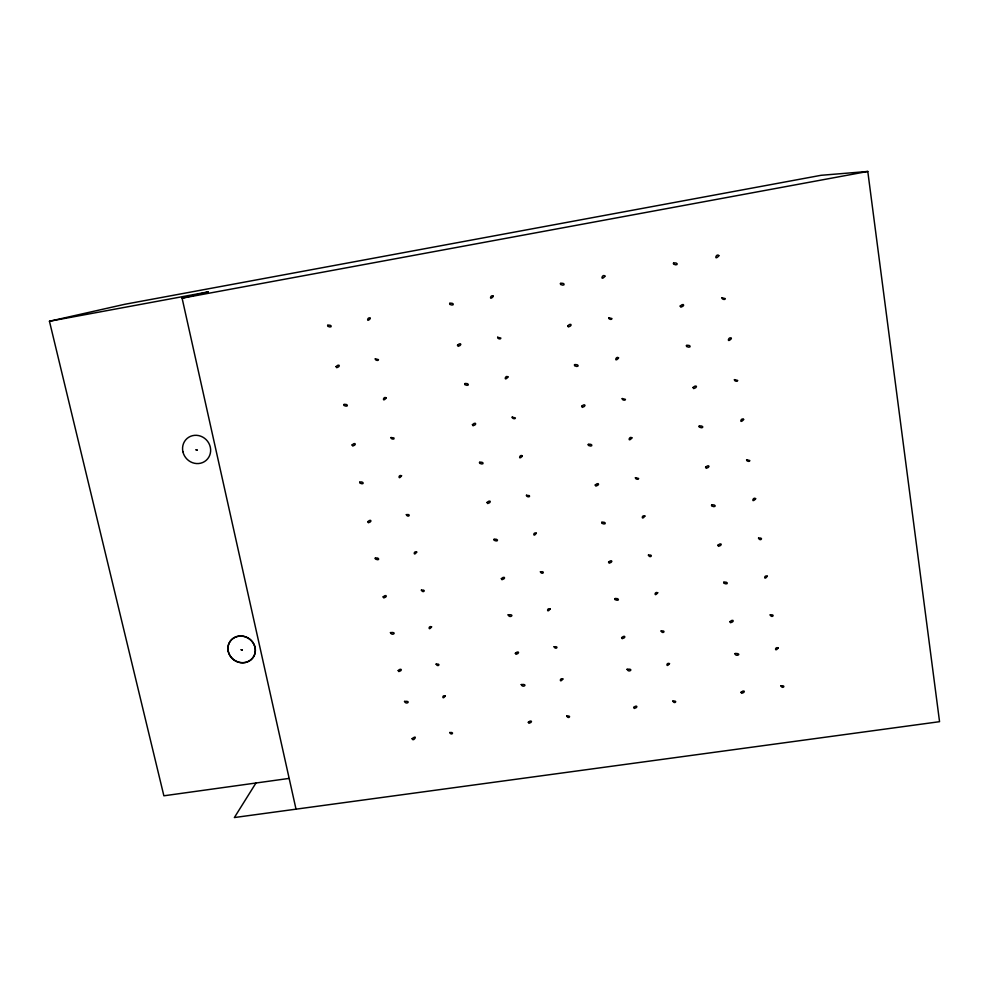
<?xml version="1.0" encoding="UTF-8"?>
<svg xmlns="http://www.w3.org/2000/svg" width="989" height="989" viewBox="0 0 989 989"><rect width="100%" height="100%" fill="white"/><g stroke="black" fill="none" stroke-linecap="round" stroke-linejoin="round"><path stroke-width="1.48" d="M255.953 783.016L234.368 817.544L939.55 721.686L867.786 171.456L821.08 175.3L124.713 304.303L49.45 321.264L163.877 795.799L288.862 778.442M296.02 809.163L182.1 298.183L208.37 291.866L49.45 321.264M182.1 298.183L867.786 171.456M196.069 449.834L197.219 450.143L196.069 449.834M241.168 649.761L242.293 650.057L241.168 649.761M370.257 318.223L370.207 318.73C366.004 323.428 367.636 316.097 370.257 318.223M386.069 397.813L386.019 398.307C381.841 402.894 383.472 395.724 386.069 397.813M401.546 475.746C398.233 480.914 398.171 474.003 401.546 475.746M375.326 358.809C374.757 360.219 378.602 361.257 378.478 359.625L375.326 358.809M416.715 552.072C413.402 557.128 413.377 550.341 416.715 552.072M391.001 437.534C390.358 439.141 395.167 439.957 393.882 437.904L391.001 437.534M431.575 626.853C428.274 631.786 428.274 625.135 431.575 626.853M406.343 514.639C408.061 518.483 411.894 513.662 406.343 514.639M445.297 695.972C442.021 700.793 442.034 694.266 445.297 695.972M421.376 590.149C423.082 593.944 426.865 589.221 421.376 590.149M493.227 296.107L493.165 296.626C488.826 301.41 490.569 293.956 493.227 296.107M507.913 376.821L507.852 377.316C503.537 381.977 505.28 374.707 507.913 376.821M436.112 664.138C437.806 667.872 441.539 663.248 436.112 664.138M522.279 455.83L522.217 456.325C517.952 460.849 519.682 453.741 522.279 455.83M497.665 337.261C497.071 338.695 500.966 339.746 500.867 338.09L497.665 337.261M449.723 732.54C451.404 736.212 455.101 731.687 449.723 732.54M536.359 533.195C532.91 538.325 532.96 531.452 536.359 533.195M512.215 417.098C511.634 418.495 515.479 419.546 515.393 417.914L512.215 417.098M550.144 608.964C546.707 613.971 546.781 607.234 550.144 608.964M526.469 495.254C525.802 496.849 530.623 497.677 529.375 495.637L526.469 495.254M604.885 276.03L604.811 276.549C599.89 281.704 602.313 273.421 604.885 276.03M562.877 678.998C559.465 683.881 559.551 677.28 562.877 678.998M540.414 571.79C542.096 575.623 546.027 570.838 540.414 571.79M618.508 357.758L618.446 358.265C614.008 362.988 615.838 355.62 618.508 357.758M554.087 646.757C555.756 650.527 559.626 645.842 554.087 646.757M608.73 317.716C608.099 319.175 612.055 320.226 611.968 318.557L608.73 317.716M631.847 437.756L631.773 438.251C627.385 442.849 629.202 435.654 631.847 437.756M566.722 716.048C568.378 719.769 572.211 715.171 566.722 716.048M644.902 516.06C641.342 521.252 641.453 514.305 644.902 516.06M622.242 398.542C621.624 399.964 625.518 401.015 625.444 399.371L622.242 398.542M657.697 592.745C654.149 597.813 654.285 591.002 657.697 592.745M635.457 477.662C634.864 479.059 638.696 480.098 638.647 478.491L635.457 477.662M718.805 255.545L718.731 256.077C713.65 261.306 716.209 252.9 718.805 255.545M669.504 663.607C665.98 668.552 666.141 661.864 669.504 663.607M336.062 366.598L336.742 367.698C341.143 366.499 339.116 363.223 336.062 366.598M648.413 555.126C650.07 559.008 654.112 554.161 648.413 555.126M731.341 338.325L731.254 338.831C726.223 343.925 728.769 335.728 731.341 338.325M661.097 630.994C662.741 634.802 666.734 630.055 661.097 630.994M743.592 419.324L743.518 419.818C738.993 424.491 740.922 417.197 743.592 419.324M352.084 444.951L352.764 446.039C357.128 444.889 355.113 441.675 352.084 444.951M722.032 297.763C721.377 299.247 725.394 300.31 725.32 298.616L722.032 297.763M327.631 325.393L327.829 326.345C332.02 328.459 332.613 324.676 328.027 325.072L327.631 325.393M672.817 701.09C674.449 704.848 678.405 700.2 672.817 701.09M367.772 521.697L368.452 522.761C372.766 521.648 370.788 518.508 367.772 521.697M734.456 379.615C733.813 381.074 737.769 382.113 737.72 380.456L734.456 379.615M755.596 498.592L755.522 499.086C751.034 503.636 752.95 496.503 755.596 498.592M343.838 404.6L344.024 405.539C348.165 407.629 348.771 403.932 344.221 404.291L343.838 404.6M767.353 576.216C763.681 581.347 763.879 574.448 767.353 576.216M383.151 596.874L383.806 597.925C388.096 596.862 386.143 593.771 383.151 596.874M746.621 459.724C745.99 461.146 749.885 462.184 749.835 460.565L746.621 459.724M359.699 482.175L359.885 483.102C364.854 485.463 363.729 480.79 359.699 482.175M778.207 647.919C774.56 652.938 774.77 646.163 778.207 647.919M758.526 538.14C760.145 542.071 764.336 537.151 758.526 538.14M398.208 670.53L398.864 671.556C403.116 670.542 401.175 667.501 398.208 670.53M457.499 345.223L458.179 346.348C462.691 345.124 460.676 341.811 457.499 345.223M375.239 558.155L375.412 559.057C380.332 561.406 379.232 556.819 375.239 558.155M770.184 614.911C771.791 618.78 775.92 613.959 770.184 614.911M412.141 738.635C413.105 742.702 418.693 733.653 412.141 738.635M390.457 632.601C392.126 636.743 397.838 631.6 390.457 632.601M449.661 303.438L449.834 304.414C454.075 306.541 454.742 302.708 450.069 303.116L449.661 303.438M472.421 424.677L473.101 425.777C477.563 424.602 475.573 421.339 472.421 424.677M780.939 685.847C782.546 689.654 786.638 684.932 780.939 685.847M487.033 502.461L487.701 503.537C492.126 502.412 490.161 499.222 487.033 502.461M404.526 701.411C406.195 705.491 411.832 700.459 404.526 701.411M464.743 383.769L464.917 384.721C469.107 386.823 469.787 383.077 465.151 383.448L464.743 383.769M501.349 578.652L502.004 579.702C506.38 578.627 504.439 575.499 501.349 578.652M479.517 462.407L479.69 463.334C483.831 465.423 484.511 461.752 479.912 462.098L479.517 462.407M567.748 325.826L568.415 326.963C573.014 325.727 571.024 322.365 567.748 325.826M515.356 653.284L516.011 654.322C520.35 653.284 518.434 650.206 515.356 653.284M493.981 539.413L494.141 540.328C498.246 542.392 498.926 538.795 494.376 539.116L493.981 539.413M581.643 406.269L582.311 407.381C586.86 406.182 584.895 402.894 581.643 406.269M560.442 283.509L560.602 284.498C564.88 286.649 565.634 282.767 560.862 283.188L560.442 283.509M528.311 722.267L528.954 723.28C533.269 722.291 531.365 719.263 528.311 722.267M508.148 614.849C509.78 619.04 515.677 613.823 508.148 614.849M595.242 485.006L595.897 486.106C600.422 484.956 598.469 481.73 595.242 485.006M574.485 364.854L574.658 365.819C578.874 367.945 579.628 364.15 574.906 364.533L574.485 364.854M521.24 684.561C522.86 688.69 528.695 683.584 521.24 684.561M588.245 444.469L588.406 445.409C592.584 447.51 593.338 443.801 588.653 444.148L588.245 444.469M608.569 562.111L609.212 563.186C613.687 562.086 611.758 558.921 608.569 562.111M680.209 306.046L680.877 307.183C685.575 305.935 683.597 302.523 680.209 306.046M621.611 637.633L622.254 638.684C626.692 637.633 624.788 634.518 621.611 637.633M601.708 522.415L601.868 523.329C605.997 525.419 606.752 521.784 602.116 522.105L601.708 522.415M693.029 387.49L693.697 388.615C698.345 387.416 696.392 384.066 693.029 387.49M673.46 263.185L673.62 264.187C677.922 266.362 678.763 262.419 673.892 262.851L673.46 263.185M633.665 707.419L634.295 708.445C638.696 707.444 636.817 704.378 633.665 707.419M614.898 598.741L615.047 599.643C619.139 601.708 619.893 598.147 615.306 598.444L614.898 598.741M705.59 467.216L706.245 468.316C710.856 467.154 708.915 463.878 705.59 467.216M686.44 345.557L686.589 346.533C690.841 348.684 691.682 344.84 686.861 345.235L686.44 345.557M627.088 669.281C628.67 673.46 634.678 668.28 627.088 669.281M717.878 545.26L718.521 546.336C723.095 545.236 721.179 542.021 717.878 545.26M699.124 426.16L699.272 427.124C703.488 429.251 704.316 425.493 699.557 425.851L699.124 426.16M729.919 621.673L730.55 622.736C735.074 621.673 733.183 618.521 729.919 621.673M711.561 505.07L711.697 506.009C715.863 508.111 716.691 504.427 711.981 504.761L711.561 505.07M741.033 692.288L741.663 693.338C746.151 692.312 744.284 689.209 741.033 692.288M723.725 582.323L723.861 583.238C727.978 585.315 728.806 581.73 724.133 582.027L723.725 582.323M734.963 653.692C735.68 657.413 742.949 653.519 735.371 653.408L734.963 653.692M228.298 651.331A14.007 13.042 34.7 0 0 250.934 659.774A14.007 13.042 34.7 0 0 245.816 636.879A14.007 13.042 34.7 0 0 228.298 651.331M228.199 651.442A14.019 13.042 34.7 0 0 250.835 659.898A14.019 13.042 34.7 0 0 245.717 637.003A14.019 13.042 34.7 0 0 228.199 651.442M182.903 451.738A14.514 13.661 48.3 0 0 206.157 460.367A14.514 13.661 48.3 0 0 200.755 436.198A14.514 13.661 48.3 0 0 182.903 451.738"/></g></svg>
